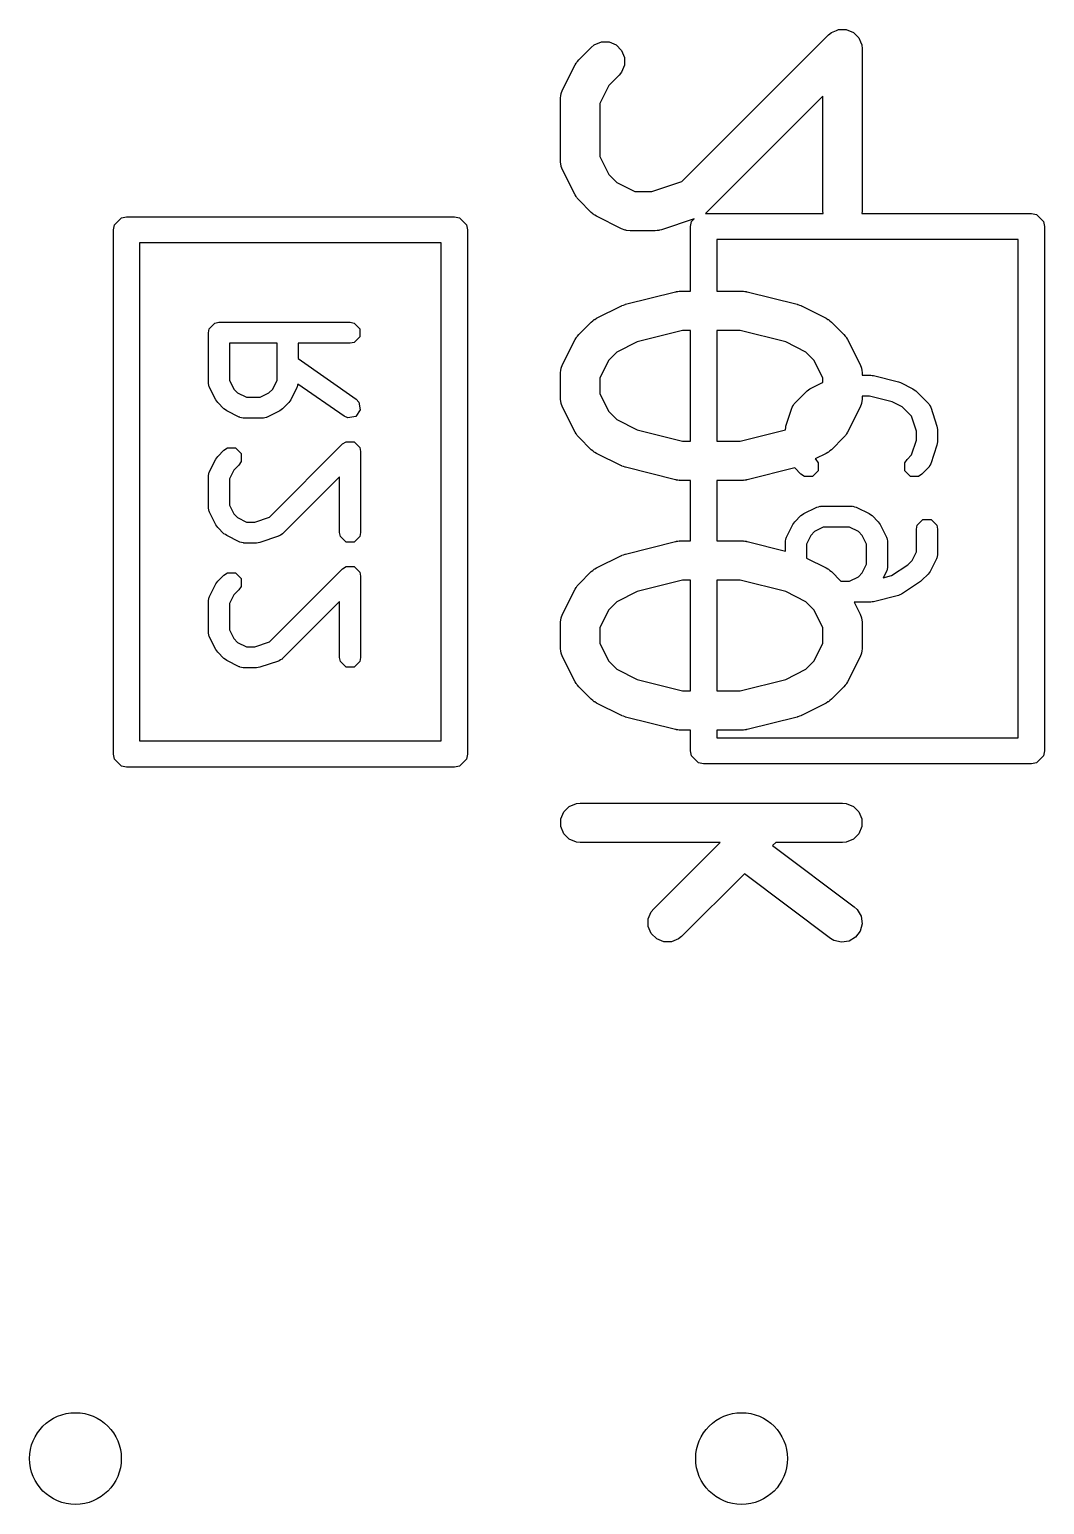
# Model space of a CAD drawing. Extents: x -0.03 to 2.01, y -0.16 to 2.46.
# Drawn here: x 1.8427 to 1.9951, y 2.0128 to 2.2343 of the extents above; entities that cross this region are included whole.
import ezdxf

# ---------------------------------------------------------------- set-up
doc = ezdxf.new("R2010")
doc.units = 0
doc.header["$MEASUREMENT"] = 0
doc.layers.add('BLACK', color=7, linetype='CONTINUOUS')

msp = doc.modelspace()

# ---------------------------------------------------------------- linework, layer by layer
at = {"layer": 'BLACK', "linetype": 'CONTINUOUS'}
for p, q in [((1.94066, 2.2115), (1.96267, 2.2335)), ((1.96267, 2.2335), (1.96312, 2.23387)), ((1.96312, 2.23387), (1.96387, 2.23418)), ((1.96387, 2.23418), (1.96418, 2.23431)), ((1.96418, 2.23431), (1.96533, 2.23431)), ((1.96533, 2.23431), (1.9664, 2.23387)), ((1.9664, 2.23387), (1.96721, 2.23306)), ((1.96721, 2.23306), (1.96747, 2.23244)), ((1.92517, 2.22975), (1.92705, 2.23163)), ((1.92705, 2.23163), (1.9275, 2.232)), ((1.9275, 2.232), (1.92856, 2.23244)), ((1.92856, 2.23244), (1.92971, 2.23244)), ((1.92971, 2.23244), (1.93078, 2.232)), ((1.93078, 2.232), (1.93159, 2.23118)), ((1.93159, 2.23118), (1.93203, 2.23012)), ((1.96747, 2.23244), (1.96765, 2.23199)), ((1.96765, 2.23199), (1.96771, 2.23142)), ((1.96771, 2.23142), (1.96771, 2.20704)), ((1.92275, 2.22524), (1.92462, 2.22899)), ((1.92462, 2.22899), (1.92478, 2.22924)), ((1.92478, 2.22924), (1.92481, 2.22931)), ((1.92481, 2.22931), (1.92487, 2.22939)), ((1.92487, 2.22939), (1.92493, 2.22948)), ((1.92493, 2.22948), (1.92499, 2.22953)), ((1.92499, 2.22953), (1.92517, 2.22975)), ((1.93203, 2.22897), (1.93159, 2.2279)), ((1.93203, 2.23012), (1.93203, 2.22897)), ((1.93122, 2.22745), (1.92969, 2.22592)), ((1.93159, 2.2279), (1.93122, 2.22745)), ((1.92243, 2.22392), (1.92249, 2.22449)), ((1.92249, 2.22449), (1.92253, 2.22459)), ((1.92253, 2.22459), (1.92254, 2.2247)), ((1.92254, 2.2247), (1.92275, 2.22524)), ((1.92969, 2.22592), (1.92834, 2.22322)), ((1.9618, 2.22429), (1.94435, 2.20683)), ((1.9618, 2.20704), (1.9618, 2.22429)), ((1.92243, 2.21454), (1.92243, 2.22392)), ((1.92834, 2.22322), (1.92834, 2.21524)), ((1.92834, 2.21524), (1.92969, 2.21254)), ((1.92249, 2.21397), (1.92243, 2.21454)), ((1.92253, 2.21387), (1.92249, 2.21397)), ((1.92254, 2.21376), (1.92253, 2.21387)), ((1.92275, 2.21322), (1.92254, 2.21376)), ((1.92462, 2.20947), (1.92275, 2.21322)), ((1.92969, 2.21254), (1.93089, 2.21135)), ((1.93089, 2.21135), (1.93358, 2.21)), ((1.93616, 2.21), (1.94066, 2.2115)), ((1.92478, 2.20923), (1.92462, 2.20947)), ((1.92481, 2.20915), (1.92478, 2.20923)), ((1.92487, 2.20907), (1.92481, 2.20915)), ((1.92493, 2.20898), (1.92487, 2.20907)), ((1.92499, 2.20893), (1.92493, 2.20898)), ((1.92517, 2.20871), (1.92499, 2.20893)), ((1.92705, 2.20683), (1.92517, 2.20871)), ((1.93358, 2.21), (1.93616, 2.21)), ((1.92727, 2.20665), (1.92705, 2.20683)), ((1.92733, 2.20659), (1.92727, 2.20665)), ((1.92741, 2.20653), (1.92733, 2.20659)), ((1.9275, 2.20646), (1.92741, 2.20653)), ((1.92757, 2.20643), (1.9275, 2.20646)), ((1.92782, 2.20628), (1.92757, 2.20643)), ((1.94435, 2.20683), (1.94418, 2.20669)), ((1.94418, 2.20669), (1.96184, 2.20669)), ((1.96184, 2.20669), (1.9618, 2.20704)), ((1.96771, 2.20704), (1.96767, 2.20669)), ((1.96767, 2.20669), (1.99311, 2.20669)), ((1.99311, 2.20669), (1.99386, 2.20654)), ((1.99386, 2.20654), (1.99493, 2.20548)), ((1.85531, 2.20423), (1.85546, 2.20499)), ((1.85531, 2.12549), (1.85531, 2.20423)), ((1.85546, 2.20499), (1.85653, 2.20605)), ((1.85653, 2.20605), (1.85728, 2.2062)), ((1.85728, 2.2062), (1.9065, 2.2062)), ((1.9065, 2.2062), (1.90725, 2.20605)), ((1.90725, 2.20605), (1.90831, 2.20499)), ((1.90831, 2.20499), (1.90846, 2.20423)), ((1.90846, 2.20423), (1.90846, 2.12549)), ((1.93157, 2.2044), (1.92782, 2.20628)), ((1.93211, 2.2042), (1.93157, 2.2044)), ((1.93221, 2.20419), (1.93211, 2.2042)), ((1.93231, 2.20415), (1.93221, 2.20419)), ((1.93289, 2.20409), (1.93231, 2.20415)), ((1.93693, 2.20412), (1.93664, 2.20409)), ((1.937, 2.20411), (1.93693, 2.20412)), ((1.93711, 2.20414), (1.937, 2.20411)), ((1.93721, 2.20415), (1.93711, 2.20414)), ((1.93728, 2.20418), (1.93721, 2.20415)), ((1.93757, 2.20424), (1.93728, 2.20418)), ((1.94248, 2.20588), (1.93757, 2.20424)), ((1.94193, 2.20472), (1.94208, 2.20548)), ((1.94193, 2.195), (1.94193, 2.20472)), ((1.94208, 2.20548), (1.94248, 2.20588)), ((1.99493, 2.20548), (1.99508, 2.20472)), ((1.99508, 2.20472), (1.99508, 2.12598)), ((1.85925, 2.20226), (1.85925, 2.12746)), ((1.90453, 2.20226), (1.85925, 2.20226)), ((1.90453, 2.12746), (1.90453, 2.20226)), ((1.93664, 2.20409), (1.93289, 2.20409)), ((1.94587, 2.20276), (1.94587, 2.195)), ((1.99114, 2.20276), (1.94587, 2.20276)), ((1.99114, 2.12795), (1.99114, 2.20276)), ((1.93211, 2.19302), (1.93213, 2.19302)), ((1.93213, 2.19302), (1.93217, 2.19304)), ((1.93217, 2.19304), (1.93967, 2.19491)), ((1.93967, 2.19491), (1.93977, 2.19493)), ((1.93977, 2.19493), (1.93981, 2.19494)), ((1.93981, 2.19494), (1.94003, 2.19496)), ((1.94003, 2.19496), (1.94024, 2.195)), ((1.94024, 2.195), (1.94028, 2.19499)), ((1.94028, 2.19499), (1.94038, 2.195)), ((1.94038, 2.195), (1.94193, 2.195)), ((1.94587, 2.195), (1.94976, 2.195)), ((1.94976, 2.195), (1.94986, 2.19499)), ((1.94986, 2.19499), (1.9499, 2.195)), ((1.9499, 2.195), (1.95012, 2.19496)), ((1.95012, 2.19496), (1.95033, 2.19494)), ((1.95033, 2.19494), (1.95037, 2.19493)), ((1.95037, 2.19493), (1.95047, 2.19491)), ((1.95047, 2.19491), (1.95797, 2.19304)), ((1.95797, 2.19304), (1.95802, 2.19302)), ((1.95802, 2.19302), (1.95804, 2.19302)), ((1.92757, 2.19078), (1.92782, 2.19094)), ((1.92782, 2.19094), (1.93157, 2.19281)), ((1.93157, 2.19281), (1.93161, 2.19283)), ((1.93161, 2.19283), (1.93162, 2.19284)), ((1.93162, 2.19284), (1.93187, 2.19293)), ((1.93187, 2.19293), (1.93211, 2.19302)), ((1.95804, 2.19302), (1.95828, 2.19293)), ((1.95828, 2.19293), (1.95852, 2.19284)), ((1.95852, 2.19284), (1.95854, 2.19283)), ((1.95854, 2.19283), (1.95858, 2.19281)), ((1.95858, 2.19281), (1.96233, 2.19094)), ((1.96233, 2.19094), (1.96258, 2.19078)), ((1.86957, 2.18877), (1.86969, 2.18937)), ((1.86957, 2.18127), (1.86957, 2.18877)), ((1.86969, 2.18937), (1.87054, 2.19022)), ((1.87054, 2.19022), (1.87115, 2.19034)), ((1.87115, 2.19034), (1.89083, 2.19034)), ((1.89083, 2.19034), (1.89144, 2.19022)), ((1.89144, 2.19022), (1.89229, 2.18937)), ((1.89229, 2.18937), (1.89229, 2.18816)), ((1.92517, 2.18851), (1.92705, 2.19038)), ((1.92705, 2.19038), (1.92727, 2.19057)), ((1.92727, 2.19057), (1.92733, 2.19063)), ((1.92733, 2.19063), (1.92741, 2.19069)), ((1.92741, 2.19069), (1.9275, 2.19075)), ((1.9275, 2.19075), (1.92757, 2.19078)), ((1.94075, 2.18909), (1.93392, 2.18739)), ((1.94193, 2.18909), (1.94075, 2.18909)), ((1.94193, 2.1725), (1.94193, 2.18909)), ((1.94939, 2.18909), (1.94587, 2.18909)), ((1.94587, 2.18909), (1.94587, 2.1725)), ((1.95623, 2.18739), (1.94939, 2.18909)), ((1.96258, 2.19078), (1.96265, 2.19075)), ((1.96265, 2.19075), (1.96273, 2.19069)), ((1.96273, 2.19069), (1.96282, 2.19063)), ((1.96282, 2.19063), (1.96287, 2.19057)), ((1.96287, 2.19057), (1.96309, 2.19038)), ((1.96309, 2.19038), (1.96497, 2.18851)), ((1.87988, 2.18719), (1.87272, 2.18719)), ((1.87272, 2.18719), (1.87272, 2.18164)), ((1.87988, 2.18164), (1.87988, 2.18719)), ((1.89083, 2.18719), (1.88303, 2.18719)), ((1.88303, 2.18719), (1.88303, 2.1849)), ((1.89144, 2.18731), (1.89083, 2.18719)), ((1.89229, 2.18816), (1.89144, 2.18731)), ((1.92275, 2.18399), (1.92462, 2.18774)), ((1.92462, 2.18774), (1.92478, 2.18799)), ((1.92478, 2.18799), (1.92481, 2.18806)), ((1.92481, 2.18806), (1.92487, 2.18814)), ((1.92487, 2.18814), (1.92493, 2.18823)), ((1.92493, 2.18823), (1.92499, 2.18828)), ((1.92499, 2.18828), (1.92517, 2.18851)), ((1.93392, 2.18739), (1.93089, 2.18587)), ((1.95926, 2.18587), (1.95623, 2.18739)), ((1.96497, 2.18851), (1.96516, 2.18828)), ((1.96516, 2.18828), (1.96521, 2.18823)), ((1.96521, 2.18823), (1.96527, 2.18814)), ((1.96527, 2.18814), (1.96534, 2.18806)), ((1.96534, 2.18806), (1.96537, 2.18799)), ((1.96537, 2.18799), (1.96552, 2.18774)), ((1.96552, 2.18774), (1.9674, 2.18399)), ((1.88303, 2.1849), (1.89174, 2.17881)), ((1.92969, 2.18467), (1.92834, 2.18198)), ((1.93089, 2.18587), (1.92969, 2.18467)), ((1.96046, 2.18467), (1.95926, 2.18587)), ((1.9618, 2.18198), (1.96046, 2.18467)), ((1.92243, 2.18267), (1.92249, 2.18325)), ((1.92243, 2.17892), (1.92243, 2.18267)), ((1.92249, 2.18325), (1.92253, 2.18335)), ((1.92253, 2.18335), (1.92254, 2.18345)), ((1.92254, 2.18345), (1.92275, 2.18399)), ((1.92834, 2.18198), (1.92834, 2.17962)), ((1.9618, 2.18131), (1.9618, 2.18198)), ((1.9674, 2.18399), (1.9676, 2.18345)), ((1.9676, 2.18345), (1.96761, 2.18335)), ((1.96761, 2.18335), (1.96765, 2.18325)), ((1.96765, 2.18325), (1.96771, 2.18267)), ((1.96771, 2.18267), (1.96771, 2.1824)), ((1.96771, 2.1824), (1.96901, 2.1824)), ((1.96901, 2.1824), (1.9692, 2.18236)), ((1.9692, 2.18236), (1.96939, 2.18235)), ((1.96939, 2.18235), (1.97314, 2.18141)), ((1.86959, 2.18119), (1.86957, 2.18127)), ((1.86958, 2.18115), (1.86959, 2.18119)), ((1.86964, 2.18091), (1.86958, 2.18115)), ((1.86969, 2.18066), (1.86964, 2.18091)), ((1.86972, 2.18064), (1.86969, 2.18066)), ((1.86974, 2.18056), (1.86972, 2.18064)), ((1.87068, 2.17869), (1.86974, 2.18056)), ((1.87272, 2.18164), (1.87338, 2.18032)), ((1.87338, 2.18032), (1.87396, 2.17975)), ((1.87396, 2.17975), (1.87527, 2.17909)), ((1.87734, 2.17909), (1.87865, 2.17975)), ((1.87865, 2.17975), (1.87923, 2.18032)), ((1.87923, 2.18032), (1.87988, 2.18164)), ((1.88287, 2.18056), (1.88193, 2.17869)), ((1.88289, 2.18064), (1.88287, 2.18056)), ((1.88291, 2.18066), (1.88289, 2.18064)), ((1.88296, 2.18091), (1.88291, 2.18066)), ((1.88301, 2.18107), (1.88296, 2.18091)), ((1.88993, 2.17623), (1.88301, 2.18107)), ((1.95759, 2.17819), (1.95946, 2.18006)), ((1.95946, 2.18006), (1.95967, 2.1802)), ((1.95967, 2.1802), (1.95987, 2.18035)), ((1.95987, 2.18035), (1.96174, 2.18129)), ((1.96174, 2.18129), (1.9618, 2.18131)), ((1.97314, 2.18141), (1.9733, 2.18134)), ((1.9733, 2.18134), (1.97346, 2.18129)), ((1.97346, 2.18129), (1.97534, 2.18035)), ((1.97534, 2.18035), (1.97554, 2.1802)), ((1.97554, 2.1802), (1.97575, 2.18006)), ((1.97575, 2.18006), (1.97762, 2.17819)), ((1.87083, 2.17849), (1.87068, 2.17869)), ((1.87097, 2.17828), (1.87083, 2.17849)), ((1.87191, 2.17734), (1.87097, 2.17828)), ((1.87527, 2.17909), (1.87734, 2.17909)), ((1.88163, 2.17828), (1.8807, 2.17734)), ((1.88178, 2.17849), (1.88163, 2.17828)), ((1.88193, 2.17869), (1.88178, 2.17849)), ((1.89174, 2.17881), (1.89216, 2.17836)), ((1.89216, 2.17836), (1.89237, 2.17718)), ((1.92249, 2.17835), (1.92243, 2.17892)), ((1.92253, 2.17825), (1.92249, 2.17835)), ((1.92254, 2.17814), (1.92253, 2.17825)), ((1.92275, 2.1776), (1.92254, 2.17814)), ((1.92462, 2.17385), (1.92275, 2.1776)), ((1.92834, 2.17962), (1.92969, 2.17692)), ((1.95627, 2.17476), (1.95721, 2.17757)), ((1.95721, 2.17757), (1.95724, 2.17764)), ((1.95724, 2.17767), (1.95738, 2.17788)), ((1.95724, 2.17764), (1.95724, 2.17767)), ((1.95738, 2.17788), (1.95751, 2.1781)), ((1.95751, 2.1781), (1.95754, 2.17812)), ((1.95754, 2.17812), (1.95759, 2.17819)), ((1.9674, 2.1776), (1.96552, 2.17385)), ((1.9676, 2.17814), (1.9674, 2.1776)), ((1.96761, 2.17825), (1.9676, 2.17814)), ((1.96765, 2.17835), (1.96761, 2.17825)), ((1.96771, 2.17892), (1.96765, 2.17835)), ((1.96882, 2.17925), (1.96771, 2.17925)), ((1.96771, 2.17925), (1.96771, 2.17892)), ((1.97221, 2.1784), (1.96882, 2.17925)), ((1.9737, 2.17765), (1.97221, 2.1784)), ((1.97513, 2.17622), (1.9737, 2.17765)), ((1.97762, 2.17819), (1.97767, 2.17812)), ((1.97767, 2.17812), (1.9777, 2.1781)), ((1.9777, 2.1781), (1.97782, 2.17788)), ((1.97782, 2.17788), (1.97796, 2.17767)), ((1.97796, 2.17767), (1.97796, 2.17764)), ((1.97796, 2.17764), (1.978, 2.17757)), ((1.978, 2.17757), (1.97894, 2.17476)), ((1.87212, 2.1772), (1.87191, 2.17734)), ((1.87232, 2.17705), (1.87212, 2.1772)), ((1.87419, 2.17611), (1.87232, 2.17705)), ((1.87427, 2.17609), (1.87419, 2.17611)), ((1.87429, 2.17606), (1.87427, 2.17609)), ((1.87454, 2.17601), (1.87429, 2.17606)), ((1.87479, 2.17595), (1.87454, 2.17601)), ((1.87482, 2.17596), (1.87479, 2.17595)), ((1.8749, 2.17594), (1.87482, 2.17596)), ((1.87771, 2.17594), (1.8749, 2.17594)), ((1.87779, 2.17596), (1.87771, 2.17594)), ((1.87782, 2.17595), (1.87779, 2.17596)), ((1.87806, 2.17601), (1.87782, 2.17595)), ((1.87831, 2.17606), (1.87806, 2.17601)), ((1.87834, 2.17609), (1.87831, 2.17606)), ((1.87841, 2.17611), (1.87834, 2.17609)), ((1.88029, 2.17705), (1.87841, 2.17611)), ((1.88049, 2.1772), (1.88029, 2.17705)), ((1.8807, 2.17734), (1.88049, 2.1772)), ((1.89049, 2.17598), (1.88993, 2.17623)), ((1.89168, 2.17619), (1.89049, 2.17598)), ((1.89237, 2.17718), (1.89168, 2.17619)), ((1.92969, 2.17692), (1.93089, 2.17573)), ((1.93089, 2.17573), (1.93392, 2.17421)), ((1.97587, 2.174), (1.97513, 2.17622)), ((1.92478, 2.1736), (1.92462, 2.17385)), ((1.92481, 2.17353), (1.92478, 2.1736)), ((1.92487, 2.17345), (1.92481, 2.17353)), ((1.92493, 2.17336), (1.92487, 2.17345)), ((1.92499, 2.17331), (1.92493, 2.17336)), ((1.92517, 2.17309), (1.92499, 2.17331)), ((1.92705, 2.17121), (1.92517, 2.17309)), ((1.93392, 2.17421), (1.94075, 2.1725)), ((1.94939, 2.1725), (1.95619, 2.1742)), ((1.95619, 2.17426), (1.95624, 2.17451)), ((1.95619, 2.1742), (1.95619, 2.17426)), ((1.95624, 2.17451), (1.95627, 2.17476)), ((1.96497, 2.17309), (1.96309, 2.17121)), ((1.96516, 2.17331), (1.96497, 2.17309)), ((1.96521, 2.17336), (1.96516, 2.17331)), ((1.96527, 2.17345), (1.96521, 2.17336)), ((1.96534, 2.17353), (1.96527, 2.17345)), ((1.96537, 2.1736), (1.96534, 2.17353)), ((1.96552, 2.17385), (1.96537, 2.1736)), ((1.97587, 2.17264), (1.97587, 2.174)), ((1.97894, 2.17476), (1.97897, 2.17451)), ((1.97897, 2.17451), (1.97902, 2.17426)), ((1.97902, 2.17426), (1.97902, 2.17238)), ((1.87097, 2.17019), (1.87191, 2.17113)), ((1.87191, 2.17113), (1.87242, 2.17147)), ((1.87242, 2.17147), (1.87362, 2.17147)), ((1.87362, 2.17147), (1.87448, 2.17062)), ((1.87873, 2.16108), (1.88972, 2.17207)), ((1.88972, 2.17207), (1.89023, 2.17241)), ((1.89023, 2.17241), (1.89144, 2.17241)), ((1.89144, 2.17241), (1.89229, 2.17156)), ((1.89229, 2.17156), (1.89229, 2.17156)), ((1.89229, 2.17156), (1.89241, 2.17096)), ((1.89241, 2.17096), (1.89241, 2.15877)), ((1.92727, 2.17102), (1.92705, 2.17121)), ((1.92733, 2.17097), (1.92727, 2.17102)), ((1.92741, 2.17091), (1.92733, 2.17097)), ((1.9275, 2.17084), (1.92741, 2.17091)), ((1.94075, 2.1725), (1.94193, 2.1725)), ((1.94587, 2.1725), (1.94939, 2.1725)), ((1.96273, 2.17091), (1.96265, 2.17084)), ((1.96282, 2.17097), (1.96273, 2.17091)), ((1.96287, 2.17102), (1.96282, 2.17097)), ((1.96309, 2.17121), (1.96287, 2.17102)), ((1.97513, 2.17042), (1.97587, 2.17264)), ((1.97894, 2.17189), (1.978, 2.16907)), ((1.97897, 2.17214), (1.97894, 2.17189)), ((1.97902, 2.17238), (1.97897, 2.17214)), ((1.86974, 2.16791), (1.87068, 2.16978)), ((1.87068, 2.16978), (1.87083, 2.16998)), ((1.87083, 2.16998), (1.87097, 2.17019)), ((1.87414, 2.1689), (1.87338, 2.16815)), ((1.87448, 2.16942), (1.87414, 2.1689)), ((1.87448, 2.17062), (1.87448, 2.16942)), ((1.92757, 2.17081), (1.9275, 2.17084)), ((1.92782, 2.17066), (1.92757, 2.17081)), ((1.93157, 2.16878), (1.92782, 2.17066)), ((1.93161, 2.16877), (1.93157, 2.16878)), ((1.93162, 2.16875), (1.93161, 2.16877)), ((1.93187, 2.16867), (1.93162, 2.16875)), ((1.93211, 2.16858), (1.93187, 2.16867)), ((1.96233, 2.17066), (1.96067, 2.16983)), ((1.96067, 2.16983), (1.96075, 2.16975)), ((1.96075, 2.16975), (1.96109, 2.16924)), ((1.96109, 2.16924), (1.96109, 2.16803)), ((1.96258, 2.17081), (1.96233, 2.17066)), ((1.96265, 2.17084), (1.96258, 2.17081)), ((1.97412, 2.16924), (1.97446, 2.16975)), ((1.97412, 2.16803), (1.97412, 2.16924)), ((1.97446, 2.16975), (1.97513, 2.17042)), ((1.97782, 2.16876), (1.9777, 2.16854)), ((1.97796, 2.16897), (1.97782, 2.16876)), ((1.978, 2.16907), (1.97796, 2.16901)), ((1.97796, 2.16901), (1.97796, 2.16897)), ((1.86957, 2.16721), (1.86959, 2.16728)), ((1.86957, 2.16252), (1.86957, 2.16721)), ((1.86958, 2.16732), (1.86964, 2.16756)), ((1.86959, 2.16728), (1.86958, 2.16732)), ((1.86964, 2.16756), (1.86969, 2.16781)), ((1.86969, 2.16781), (1.86972, 2.16783)), ((1.86972, 2.16783), (1.86974, 2.16791)), ((1.87338, 2.16815), (1.87272, 2.16683)), ((1.87272, 2.16683), (1.87272, 2.16289)), ((1.88926, 2.16715), (1.8807, 2.15859)), ((1.88926, 2.15877), (1.88926, 2.16715)), ((1.93213, 2.16857), (1.93211, 2.16858)), ((1.93217, 2.16856), (1.93213, 2.16857)), ((1.93967, 2.16668), (1.93217, 2.16856)), ((1.93977, 2.16667), (1.93967, 2.16668)), ((1.93981, 2.16665), (1.93977, 2.16667)), ((1.94003, 2.16663), (1.93981, 2.16665)), ((1.94024, 2.1666), (1.94003, 2.16663)), ((1.94028, 2.16661), (1.94024, 2.1666)), ((1.94038, 2.1666), (1.94028, 2.16661)), ((1.94193, 2.1666), (1.94038, 2.1666)), ((1.94193, 2.1575), (1.94193, 2.1666)), ((1.94976, 2.1666), (1.94587, 2.1666)), ((1.94587, 2.1666), (1.94587, 2.1575)), ((1.94986, 2.16661), (1.94976, 2.1666)), ((1.9499, 2.1666), (1.94986, 2.16661)), ((1.95012, 2.16663), (1.9499, 2.1666)), ((1.95033, 2.16665), (1.95012, 2.16663)), ((1.95037, 2.16667), (1.95033, 2.16665)), ((1.95047, 2.16668), (1.95037, 2.16667)), ((1.95758, 2.16846), (1.95047, 2.16668)), ((1.95759, 2.16846), (1.95758, 2.16846)), ((1.95852, 2.16752), (1.95759, 2.16846)), ((1.95903, 2.16718), (1.95852, 2.16752)), ((1.96024, 2.16718), (1.95903, 2.16718)), ((1.96109, 2.16803), (1.96024, 2.16718)), ((1.97497, 2.16718), (1.97412, 2.16803)), ((1.97617, 2.16718), (1.97497, 2.16718)), ((1.97669, 2.16752), (1.97617, 2.16718)), ((1.97762, 2.16846), (1.97669, 2.16752)), ((1.97767, 2.16852), (1.97762, 2.16846)), ((1.9777, 2.16854), (1.97767, 2.16852)), ((1.86959, 2.16244), (1.86957, 2.16252)), ((1.86958, 2.16241), (1.86959, 2.16244)), ((1.86964, 2.16216), (1.86958, 2.16241)), ((1.86969, 2.16192), (1.86964, 2.16216)), ((1.87272, 2.16289), (1.87338, 2.16158)), ((1.95893, 2.16161), (1.96081, 2.16254)), ((1.96081, 2.16254), (1.96088, 2.16257)), ((1.96088, 2.16257), (1.96091, 2.16259)), ((1.96091, 2.16259), (1.96116, 2.16264)), ((1.96116, 2.16264), (1.9614, 2.16271)), ((1.9614, 2.16271), (1.96143, 2.1627)), ((1.96143, 2.1627), (1.96151, 2.16271)), ((1.96151, 2.16271), (1.9662, 2.16271)), ((1.9662, 2.16271), (1.96628, 2.1627)), ((1.96628, 2.1627), (1.96631, 2.16271)), ((1.96631, 2.16271), (1.96655, 2.16264)), ((1.96655, 2.16264), (1.9668, 2.16259)), ((1.9668, 2.16259), (1.96683, 2.16257)), ((1.96683, 2.16257), (1.9669, 2.16254)), ((1.9669, 2.16254), (1.96878, 2.16161)), ((1.86972, 2.16189), (1.86969, 2.16192)), ((1.86974, 2.16181), (1.86972, 2.16189)), ((1.87068, 2.15994), (1.86974, 2.16181)), ((1.87083, 2.15974), (1.87068, 2.15994)), ((1.87338, 2.16158), (1.87396, 2.161)), ((1.87396, 2.161), (1.87527, 2.16034)), ((1.87527, 2.16034), (1.87652, 2.16034)), ((1.87652, 2.16034), (1.87873, 2.16108)), ((1.95635, 2.15809), (1.95729, 2.15997)), ((1.95729, 2.15997), (1.95745, 2.16017)), ((1.95745, 2.16017), (1.95759, 2.16037)), ((1.95759, 2.16037), (1.95852, 2.16131)), ((1.95852, 2.16131), (1.95873, 2.16145)), ((1.95873, 2.16145), (1.95893, 2.16161)), ((1.96878, 2.16161), (1.96898, 2.16145)), ((1.96898, 2.16145), (1.96919, 2.16131)), ((1.96919, 2.16131), (1.97012, 2.16037)), ((1.97012, 2.16037), (1.97026, 2.16017)), ((1.97026, 2.16017), (1.97042, 2.15997)), ((1.97042, 2.15997), (1.97136, 2.15809)), ((1.97587, 2.15926), (1.97599, 2.15986)), ((1.97599, 2.15986), (1.97684, 2.16072)), ((1.97684, 2.16072), (1.97805, 2.16072)), ((1.97805, 2.16072), (1.9789, 2.15986)), ((1.9789, 2.15986), (1.97902, 2.15926)), ((1.87097, 2.15953), (1.87083, 2.15974)), ((1.87191, 2.15859), (1.87097, 2.15953)), ((1.87212, 2.15845), (1.87191, 2.15859)), ((1.87232, 2.1583), (1.87212, 2.15845)), ((1.87419, 2.15736), (1.87232, 2.1583)), ((1.88008, 2.15821), (1.87727, 2.15728)), ((1.88015, 2.15825), (1.88008, 2.15821)), ((1.88019, 2.15825), (1.88015, 2.15825)), ((1.8804, 2.15839), (1.88019, 2.15825)), ((1.88062, 2.15852), (1.8804, 2.15839)), ((1.88063, 2.15855), (1.88062, 2.15852)), ((1.8807, 2.15859), (1.88063, 2.15855)), ((1.88938, 2.15817), (1.88926, 2.15877)), ((1.89023, 2.15731), (1.88938, 2.15817)), ((1.89229, 2.15817), (1.89144, 2.15731)), ((1.89241, 2.15877), (1.89229, 2.15817)), ((1.95619, 2.1575), (1.95626, 2.15774)), ((1.95626, 2.15774), (1.95631, 2.15799)), ((1.95631, 2.15799), (1.95633, 2.15801)), ((1.95633, 2.15801), (1.95635, 2.15809)), ((1.95999, 2.15833), (1.95934, 2.15701)), ((1.96057, 2.1589), (1.95999, 2.15833)), ((1.96188, 2.15956), (1.96057, 2.1589)), ((1.96583, 2.15956), (1.96188, 2.15956)), ((1.96714, 2.1589), (1.96583, 2.15956)), ((1.96772, 2.15833), (1.96714, 2.1589)), ((1.96837, 2.15701), (1.96772, 2.15833)), ((1.97136, 2.15809), (1.97138, 2.15801)), ((1.97138, 2.15801), (1.9714, 2.15799)), ((1.9714, 2.15799), (1.97145, 2.15774)), ((1.97145, 2.15774), (1.97152, 2.1575)), ((1.97587, 2.15588), (1.97587, 2.15926)), ((1.97902, 2.15926), (1.97902, 2.15551)), ((1.87427, 2.15734), (1.87419, 2.15736)), ((1.87429, 2.15731), (1.87427, 2.15734)), ((1.87454, 2.15727), (1.87429, 2.15731)), ((1.87479, 2.1572), (1.87454, 2.15727)), ((1.87482, 2.15721), (1.87479, 2.1572)), ((1.8749, 2.15719), (1.87482, 2.15721)), ((1.87677, 2.15719), (1.8749, 2.15719)), ((1.87702, 2.15724), (1.87677, 2.15719)), ((1.87727, 2.15728), (1.87702, 2.15724)), ((1.89144, 2.15731), (1.89023, 2.15731)), ((1.93162, 2.15535), (1.93187, 2.15543)), ((1.93187, 2.15543), (1.93211, 2.15552)), ((1.93211, 2.15552), (1.93213, 2.15553)), ((1.93213, 2.15553), (1.93217, 2.15554)), ((1.93217, 2.15554), (1.93967, 2.15742)), ((1.93967, 2.15742), (1.93977, 2.15743)), ((1.93977, 2.15743), (1.93981, 2.15745)), ((1.93981, 2.15745), (1.94003, 2.15747)), ((1.94003, 2.15747), (1.94024, 2.1575)), ((1.94024, 2.1575), (1.94028, 2.15749)), ((1.94028, 2.15749), (1.94038, 2.1575)), ((1.94038, 2.1575), (1.94193, 2.1575)), ((1.94587, 2.1575), (1.94976, 2.1575)), ((1.94976, 2.1575), (1.94986, 2.15749)), ((1.94986, 2.15749), (1.9499, 2.1575)), ((1.9499, 2.1575), (1.95012, 2.15747)), ((1.95012, 2.15747), (1.95033, 2.15745)), ((1.95033, 2.15745), (1.95037, 2.15743)), ((1.95037, 2.15743), (1.95047, 2.15742)), ((1.95047, 2.15742), (1.95619, 2.15599)), ((1.9562, 2.15746), (1.95619, 2.1575)), ((1.95619, 2.15739), (1.9562, 2.15746)), ((1.95619, 2.15599), (1.95619, 2.15739)), ((1.95934, 2.15701), (1.95934, 2.15494)), ((1.96837, 2.15401), (1.96837, 2.15701)), ((1.97152, 2.1575), (1.97151, 2.15746)), ((1.97151, 2.15746), (1.97152, 2.15739)), ((1.97152, 2.15739), (1.97152, 2.15364)), ((1.97522, 2.15457), (1.97587, 2.15588)), ((1.97902, 2.1554), (1.97895, 2.15516)), ((1.97902, 2.15551), (1.97901, 2.15543)), ((1.97901, 2.15543), (1.97902, 2.1554)), ((1.87873, 2.14234), (1.88972, 2.15332)), ((1.88972, 2.15332), (1.89023, 2.15366)), ((1.89023, 2.15366), (1.89144, 2.15366)), ((1.89144, 2.15366), (1.89229, 2.15281)), ((1.92733, 2.15313), (1.92741, 2.15319)), ((1.92741, 2.15319), (1.9275, 2.15326)), ((1.9275, 2.15326), (1.92757, 2.15329)), ((1.92757, 2.15329), (1.92782, 2.15344)), ((1.92782, 2.15344), (1.93157, 2.15532)), ((1.93157, 2.15532), (1.93161, 2.15533)), ((1.93161, 2.15533), (1.93162, 2.15535)), ((1.95934, 2.15494), (1.96233, 2.15344)), ((1.96233, 2.15344), (1.96258, 2.15329)), ((1.96258, 2.15329), (1.96265, 2.15326)), ((1.96265, 2.15326), (1.96273, 2.15319)), ((1.96273, 2.15319), (1.96282, 2.15313)), ((1.96772, 2.1527), (1.96837, 2.15401)), ((1.97145, 2.15328), (1.9714, 2.15303)), ((1.97152, 2.15353), (1.97145, 2.15328)), ((1.97152, 2.15364), (1.97151, 2.15356)), ((1.97151, 2.15356), (1.97152, 2.15353)), ((1.97211, 2.15229), (1.97457, 2.15392)), ((1.97457, 2.15392), (1.97522, 2.15457)), ((1.97886, 2.15481), (1.97792, 2.15293)), ((1.97888, 2.15488), (1.97886, 2.15481)), ((1.9789, 2.15491), (1.97888, 2.15488)), ((1.97895, 2.15516), (1.9789, 2.15491)), ((1.86974, 2.14916), (1.87068, 2.15104)), ((1.87068, 2.15104), (1.87083, 2.15124)), ((1.87083, 2.15124), (1.87097, 2.15145)), ((1.87097, 2.15145), (1.87191, 2.15238)), ((1.87191, 2.15238), (1.87242, 2.15273)), ((1.87242, 2.15273), (1.87362, 2.15273)), ((1.87362, 2.15273), (1.87448, 2.15187)), ((1.87448, 2.15187), (1.87448, 2.15067)), ((1.89229, 2.15281), (1.89229, 2.15281)), ((1.89229, 2.15281), (1.89241, 2.15221)), ((1.89241, 2.15221), (1.89241, 2.14002)), ((1.92499, 2.15079), (1.92517, 2.15101)), ((1.92517, 2.15101), (1.92705, 2.15289)), ((1.92705, 2.15289), (1.92727, 2.15308)), ((1.92727, 2.15308), (1.92733, 2.15313)), ((1.94075, 2.1516), (1.93392, 2.14989)), ((1.94193, 2.1516), (1.94075, 2.1516)), ((1.94193, 2.13501), (1.94193, 2.1516)), ((1.94939, 2.1516), (1.94587, 2.1516)), ((1.94587, 2.1516), (1.94587, 2.13501)), ((1.95623, 2.14989), (1.94939, 2.1516)), ((1.96282, 2.15313), (1.96287, 2.15308)), ((1.96287, 2.15308), (1.96309, 2.15289)), ((1.96309, 2.15289), (1.96452, 2.15146)), ((1.96452, 2.15146), (1.96583, 2.15146)), ((1.96583, 2.15146), (1.96714, 2.15212)), ((1.96714, 2.15212), (1.96772, 2.1527)), ((1.97136, 2.15293), (1.97088, 2.15198)), ((1.97088, 2.15198), (1.97211, 2.15229)), ((1.97138, 2.15301), (1.97136, 2.15293)), ((1.9714, 2.15303), (1.97138, 2.15301)), ((1.97645, 2.15139), (1.97363, 2.14951)), ((1.97656, 2.1515), (1.97645, 2.15139)), ((1.97669, 2.15159), (1.97656, 2.1515)), ((1.97762, 2.15252), (1.97669, 2.15159)), ((1.97776, 2.15273), (1.97762, 2.15252)), ((1.97792, 2.15293), (1.97776, 2.15273)), ((1.86958, 2.14857), (1.86964, 2.14881)), ((1.86964, 2.14881), (1.86969, 2.14906)), ((1.86969, 2.14906), (1.86972, 2.14909)), ((1.86972, 2.14909), (1.86974, 2.14916)), ((1.87338, 2.1494), (1.87272, 2.14809)), ((1.87414, 2.15016), (1.87338, 2.1494)), ((1.87448, 2.15067), (1.87414, 2.15016)), ((1.92275, 2.1465), (1.92462, 2.15025)), ((1.92462, 2.15025), (1.92478, 2.1505)), ((1.92478, 2.1505), (1.92481, 2.15057)), ((1.92481, 2.15057), (1.92487, 2.15065)), ((1.92487, 2.15065), (1.92493, 2.15074)), ((1.92493, 2.15074), (1.92499, 2.15079)), ((1.93392, 2.14989), (1.93089, 2.14837)), ((1.95926, 2.14837), (1.95623, 2.14989)), ((1.97314, 2.1493), (1.96939, 2.14836)), ((1.97338, 2.14941), (1.97314, 2.1493)), ((1.97363, 2.14951), (1.97338, 2.14941)), ((1.86957, 2.14846), (1.86959, 2.14854)), ((1.86957, 2.14377), (1.86957, 2.14846)), ((1.86959, 2.14854), (1.86958, 2.14857)), ((1.87272, 2.14809), (1.87272, 2.14414)), ((1.88926, 2.14841), (1.8807, 2.13985)), ((1.88926, 2.14002), (1.88926, 2.14841)), ((1.92969, 2.14718), (1.92834, 2.14448)), ((1.93089, 2.14837), (1.92969, 2.14718)), ((1.96046, 2.14718), (1.95926, 2.14837)), ((1.9618, 2.14448), (1.96046, 2.14718)), ((1.96901, 2.14831), (1.96649, 2.14831)), ((1.96649, 2.14831), (1.9674, 2.1465)), ((1.9692, 2.14835), (1.96901, 2.14831)), ((1.96939, 2.14836), (1.9692, 2.14835)), ((1.92243, 2.14518), (1.92249, 2.14575)), ((1.92243, 2.14143), (1.92243, 2.14518)), ((1.92249, 2.14575), (1.92253, 2.14585)), ((1.92253, 2.14585), (1.92254, 2.14596)), ((1.92254, 2.14596), (1.92275, 2.1465)), ((1.92834, 2.14448), (1.92834, 2.14212)), ((1.9618, 2.14212), (1.9618, 2.14448)), ((1.9674, 2.1465), (1.9676, 2.14596)), ((1.9676, 2.14596), (1.96761, 2.14585)), ((1.96761, 2.14585), (1.96765, 2.14575)), ((1.96765, 2.14575), (1.96771, 2.14518)), ((1.96771, 2.14518), (1.96771, 2.14143)), ((1.86959, 2.14369), (1.86957, 2.14377)), ((1.86958, 2.14366), (1.86959, 2.14369)), ((1.86964, 2.14342), (1.86958, 2.14366)), ((1.86969, 2.14317), (1.86964, 2.14342)), ((1.86972, 2.14314), (1.86969, 2.14317)), ((1.86974, 2.14307), (1.86972, 2.14314)), ((1.87068, 2.14119), (1.86974, 2.14307)), ((1.87272, 2.14414), (1.87338, 2.14283)), ((1.87338, 2.14283), (1.87396, 2.14225)), ((1.87396, 2.14225), (1.87527, 2.1416)), ((1.87652, 2.1416), (1.87873, 2.14234)), ((1.92834, 2.14212), (1.92969, 2.13943)), ((1.96046, 2.13943), (1.9618, 2.14212)), ((1.87083, 2.14099), (1.87068, 2.14119)), ((1.87097, 2.14078), (1.87083, 2.14099)), ((1.87191, 2.13985), (1.87097, 2.14078)), ((1.87527, 2.1416), (1.87652, 2.1416)), ((1.88938, 2.13942), (1.88926, 2.14002)), ((1.89241, 2.14002), (1.89229, 2.13942)), ((1.92249, 2.14085), (1.92243, 2.14143)), ((1.92253, 2.14075), (1.92249, 2.14085)), ((1.92254, 2.14065), (1.92253, 2.14075)), ((1.92275, 2.14011), (1.92254, 2.14065)), ((1.92462, 2.13636), (1.92275, 2.14011)), ((1.9674, 2.14011), (1.96552, 2.13636)), ((1.9676, 2.14065), (1.9674, 2.14011)), ((1.96761, 2.14075), (1.9676, 2.14065)), ((1.96765, 2.14085), (1.96761, 2.14075)), ((1.96771, 2.14143), (1.96765, 2.14085)), ((1.87212, 2.13971), (1.87191, 2.13985)), ((1.87232, 2.13955), (1.87212, 2.13971)), ((1.87419, 2.13861), (1.87232, 2.13955)), ((1.87427, 2.13859), (1.87419, 2.13861)), ((1.87429, 2.13857), (1.87427, 2.13859)), ((1.87454, 2.13852), (1.87429, 2.13857)), ((1.87479, 2.13845), (1.87454, 2.13852)), ((1.87482, 2.13846), (1.87479, 2.13845)), ((1.8749, 2.13845), (1.87482, 2.13846)), ((1.87677, 2.13845), (1.8749, 2.13845)), ((1.87702, 2.1385), (1.87677, 2.13845)), ((1.87727, 2.13853), (1.87702, 2.1385)), ((1.88008, 2.13946), (1.87727, 2.13853)), ((1.88015, 2.1395), (1.88008, 2.13946)), ((1.88019, 2.1395), (1.88015, 2.1395)), ((1.8804, 2.13964), (1.88019, 2.1395)), ((1.88062, 2.13977), (1.8804, 2.13964)), ((1.88063, 2.1398), (1.88062, 2.13977)), ((1.8807, 2.13985), (1.88063, 2.1398)), ((1.89023, 2.13857), (1.88938, 2.13942)), ((1.89144, 2.13857), (1.89023, 2.13857)), ((1.89229, 2.13942), (1.89144, 2.13857)), ((1.92969, 2.13943), (1.93089, 2.13823)), ((1.93089, 2.13823), (1.93392, 2.13671)), ((1.95623, 2.13671), (1.95926, 2.13823)), ((1.95926, 2.13823), (1.96046, 2.13943)), ((1.92478, 2.13611), (1.92462, 2.13636)), ((1.92481, 2.13604), (1.92478, 2.13611)), ((1.92487, 2.13596), (1.92481, 2.13604)), ((1.92493, 2.13587), (1.92487, 2.13596)), ((1.92499, 2.13582), (1.92493, 2.13587)), ((1.92517, 2.13559), (1.92499, 2.13582)), ((1.92705, 2.13372), (1.92517, 2.13559)), ((1.93392, 2.13671), (1.94075, 2.13501)), ((1.94939, 2.13501), (1.95623, 2.13671)), ((1.96497, 2.13559), (1.96309, 2.13372)), ((1.96516, 2.13582), (1.96497, 2.13559)), ((1.96521, 2.13587), (1.96516, 2.13582)), ((1.96527, 2.13596), (1.96521, 2.13587)), ((1.96534, 2.13604), (1.96527, 2.13596)), ((1.96537, 2.13611), (1.96534, 2.13604)), ((1.96552, 2.13636), (1.96537, 2.13611)), ((1.92727, 2.13353), (1.92705, 2.13372)), ((1.92733, 2.13347), (1.92727, 2.13353)), ((1.92741, 2.13341), (1.92733, 2.13347)), ((1.9275, 2.13335), (1.92741, 2.13341)), ((1.92757, 2.13332), (1.9275, 2.13335)), ((1.92782, 2.13316), (1.92757, 2.13332)), ((1.94075, 2.13501), (1.94193, 2.13501)), ((1.94587, 2.13501), (1.94939, 2.13501)), ((1.96258, 2.13332), (1.96233, 2.13316)), ((1.96265, 2.13335), (1.96258, 2.13332)), ((1.96273, 2.13341), (1.96265, 2.13335)), ((1.96282, 2.13347), (1.96273, 2.13341)), ((1.96287, 2.13353), (1.96282, 2.13347)), ((1.96309, 2.13372), (1.96287, 2.13353)), ((1.93157, 2.13129), (1.92782, 2.13316)), ((1.93161, 2.13127), (1.93157, 2.13129)), ((1.93162, 2.13126), (1.93161, 2.13127)), ((1.93187, 2.13117), (1.93162, 2.13126)), ((1.93211, 2.13108), (1.93187, 2.13117)), ((1.93213, 2.13108), (1.93211, 2.13108)), ((1.93217, 2.13106), (1.93213, 2.13108)), ((1.93967, 2.12919), (1.93217, 2.13106)), ((1.95797, 2.13106), (1.95047, 2.12919)), ((1.95802, 2.13108), (1.95797, 2.13106)), ((1.95804, 2.13108), (1.95802, 2.13108)), ((1.95828, 2.13117), (1.95804, 2.13108)), ((1.95852, 2.13126), (1.95828, 2.13117)), ((1.95854, 2.13127), (1.95852, 2.13126)), ((1.95858, 2.13129), (1.95854, 2.13127)), ((1.96233, 2.13316), (1.95858, 2.13129)), ((1.93977, 2.12917), (1.93967, 2.12919)), ((1.93981, 2.12916), (1.93977, 2.12917)), ((1.94003, 2.12914), (1.93981, 2.12916)), ((1.94024, 2.1291), (1.94003, 2.12914)), ((1.94028, 2.12911), (1.94024, 2.1291)), ((1.94038, 2.1291), (1.94028, 2.12911)), ((1.94193, 2.1291), (1.94038, 2.1291)), ((1.94193, 2.12598), (1.94193, 2.1291)), ((1.94976, 2.1291), (1.94587, 2.1291)), ((1.94587, 2.1291), (1.94587, 2.12795)), ((1.94986, 2.12911), (1.94976, 2.1291)), ((1.9499, 2.1291), (1.94986, 2.12911)), ((1.95012, 2.12914), (1.9499, 2.1291)), ((1.95033, 2.12916), (1.95012, 2.12914)), ((1.95037, 2.12917), (1.95033, 2.12916)), ((1.95047, 2.12919), (1.95037, 2.12917)), ((1.85925, 2.12746), (1.90453, 2.12746)), ((1.94587, 2.12795), (1.99114, 2.12795)), ((1.85546, 2.12474), (1.85531, 2.12549)), ((1.85653, 2.12367), (1.85546, 2.12474)), ((1.90831, 2.12474), (1.90725, 2.12367)), ((1.90846, 2.12549), (1.90831, 2.12474)), ((1.94208, 2.12523), (1.94193, 2.12598)), ((1.94314, 2.12417), (1.94208, 2.12523)), ((1.99493, 2.12523), (1.99386, 2.12417)), ((1.99508, 2.12598), (1.99493, 2.12523)), ((1.85728, 2.12352), (1.85653, 2.12367)), ((1.9065, 2.12352), (1.85728, 2.12352)), ((1.90725, 2.12367), (1.9065, 2.12352)), ((1.9439, 2.12402), (1.94314, 2.12417)), ((1.99311, 2.12402), (1.9439, 2.12402)), ((1.99386, 2.12417), (1.99311, 2.12402)), ((1.92375, 2.11764), (1.92481, 2.11808)), ((1.92481, 2.11808), (1.92539, 2.11813)), ((1.92539, 2.11813), (1.96476, 2.11813)), ((1.96476, 2.11813), (1.96533, 2.11808)), ((1.96533, 2.11808), (1.9664, 2.11764)), ((1.92249, 2.11576), (1.92293, 2.11682)), ((1.92249, 2.1146), (1.92249, 2.11576)), ((1.92293, 2.11682), (1.92375, 2.11764)), ((1.9664, 2.11764), (1.96721, 2.11682)), ((1.96721, 2.11682), (1.96765, 2.11576)), ((1.96765, 2.11576), (1.96765, 2.1146)), ((1.92293, 2.11354), (1.92249, 2.1146)), ((1.92375, 2.11273), (1.92293, 2.11354)), ((1.96721, 2.11354), (1.9664, 2.11273)), ((1.96765, 2.1146), (1.96721, 2.11354)), ((1.92481, 2.11228), (1.92375, 2.11273)), ((1.92539, 2.11223), (1.92481, 2.11228)), ((1.94638, 2.11223), (1.92539, 2.11223)), ((1.93642, 2.10227), (1.94638, 2.11223)), ((1.95473, 2.11223), (1.95425, 2.11175)), ((1.95425, 2.11175), (1.96653, 2.10255)), ((1.96476, 2.11223), (1.95473, 2.11223)), ((1.96533, 2.11228), (1.96476, 2.11223)), ((1.9664, 2.11273), (1.96533, 2.11228)), ((1.95004, 2.10753), (1.9406, 2.09809)), ((1.96298, 2.09782), (1.95004, 2.10753)), ((1.93605, 2.10182), (1.93642, 2.10227)), ((1.96653, 2.10255), (1.96696, 2.10215)), ((1.93561, 2.10076), (1.93605, 2.10182)), ((1.93561, 2.09961), (1.93561, 2.10076)), ((1.96696, 2.10215), (1.96754, 2.10116)), ((1.96771, 2.10002), (1.96742, 2.09891)), ((1.96754, 2.10116), (1.96771, 2.10002)), ((1.93605, 2.09854), (1.93561, 2.09961)), ((1.93687, 2.09773), (1.93605, 2.09854)), ((1.9406, 2.09809), (1.94015, 2.09773)), ((1.96348, 2.09752), (1.96298, 2.09782)), ((1.96673, 2.09798), (1.96574, 2.0974)), ((1.96742, 2.09891), (1.96673, 2.09798)), ((1.93793, 2.09729), (1.93687, 2.09773)), ((1.93909, 2.09729), (1.93793, 2.09729)), ((1.94015, 2.09773), (1.93909, 2.09729)), ((1.9646, 2.09723), (1.96348, 2.09752)), ((1.96574, 2.0974), (1.9646, 2.09723))]:
    msp.add_line(p, q, dxfattribs=at)
at = {"layer": 'BLACK'}
for centre in [(1.84961, 2.01969), (1.94961, 2.01969)]:
    msp.add_circle(centre, 0.00689, dxfattribs=at)

doc.saveas('drawing.dxf')
